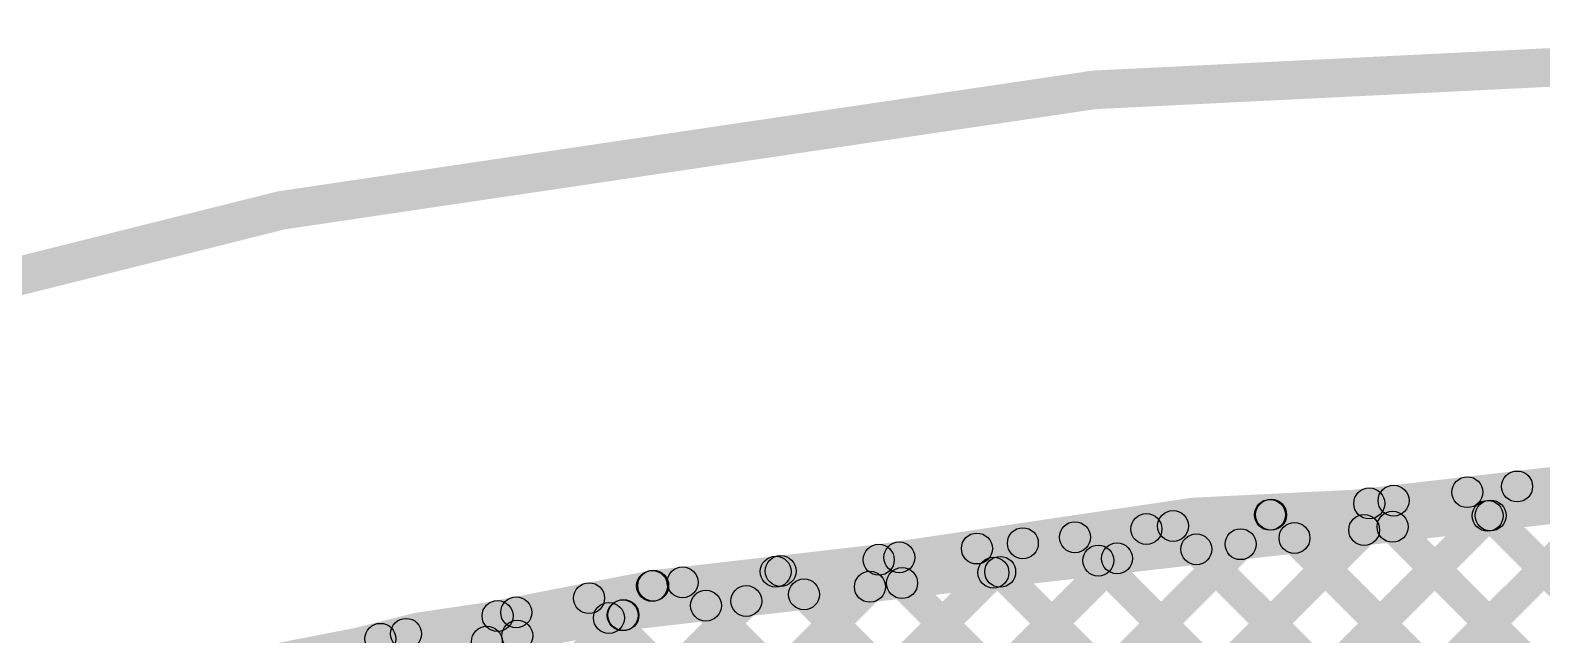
# Model space of a CAD drawing. Header units: millimetres. Extents: x -2.17 to 2.17, y -2.17 to 2.17.
# Drawn here: x -0.4874 to -0.0965, y 2.0149 to 2.1714 of the extents above; entities that cross this region are included whole.
import ezdxf

# ---------------------------------------------------------------- set-up
doc = ezdxf.new("R2010")
doc.units = ezdxf.units.MM
doc.header["$MEASUREMENT"] = 0
for name, color, linetype in [('BottomLayer', 5, 'Continuous'), ('Mechanical2', 216, 'Continuous'), ('TopLayer', 1, 'Continuous')]:
    doc.layers.add(name, color=color, linetype=linetype)

msp = doc.modelspace()

# ---------------------------------------------------------------- hatches: boundary and pattern name
at = {"layer": 'BottomLayer'}
for points in [[(-0.32585, 2.02364), (-0.32676, 2.03158), (-0.06578, 2.06158), (-0.06486, 2.05364)], [(-0.66682, 1.45541), (-0.67248, 1.46107), (-0.07375, 2.05979), (-0.06809, 2.05414)], [(-1.11751, 1.03301), (-1.12317, 1.03866), (-0.10571, 2.05612), (-0.10005, 2.05046)], [(-1.1132, 1.0656), (-1.11886, 1.07126), (-0.13767, 2.05245), (-0.13201, 2.04679)], [(-0.11859, 2.04898), (-0.11293, 2.05464), (0.2034, 1.73831), (0.19774, 1.73265)], [(-1.12192, 1.08516), (-1.12758, 1.09082), (-0.16962, 2.04877), (-0.16397, 2.04312)], [(-0.16932, 2.04315), (-0.16367, 2.04881), (0.21883, 1.66631), (0.21317, 1.66066)], [(-0.14396, 2.04607), (-0.1383, 2.05172), (0.18897, 1.72445), (0.18332, 1.7188)], [(-1.14429, 1.09108), (-1.14994, 1.09674), (-0.20158, 2.0451), (-0.19593, 2.03944)], [(-0.19469, 2.04024), (-0.18904, 2.04589), (0.21883, 1.63803), (0.21317, 1.63237)], [(-1.97159, 0.29206), (-1.97725, 0.29772), (-0.23354, 2.04143), (-0.22788, 2.03577)], [(-0.22006, 2.03732), (-0.2144, 2.04298), (0.21883, 1.60974), (0.21317, 1.60409)], [(-1.99988, 0.29206), (-2.00553, 0.29772), (-0.2655, 2.03775), (-0.25984, 2.0321)], [(-0.2708, 2.03149), (-0.26514, 2.03714), (-0.08045, 1.85245), (-0.0861, 1.84679)], [(-0.24543, 2.0344), (-0.23977, 2.04006), (-0.05827, 1.85856), (-0.06393, 1.8529)], [(-2.01578, 0.30445), (-2.02143, 0.3101), (-0.29746, 2.03408), (-0.2918, 2.02842)], [(-0.29617, 2.02857), (-0.29051, 2.03423), (-0.09998, 1.8437), (-0.10563, 1.83804)], [(-2.00928, 0.33922), (-2.01494, 0.34488), (-0.32944, 2.03038), (-0.32378, 2.02472)], [(-0.51554, 1.98668), (-0.51707, 1.99454), (-0.32707, 2.03154), (-0.32554, 2.02368)], [(-0.32153, 2.02566), (-0.31588, 2.03131), (-0.11487, 1.83031), (-0.12053, 1.82465)], [(-0.34572, 2.02155), (-0.34006, 2.02721), (-0.12538, 1.81253), (-0.13104, 1.80688)], [(-2.00279, 0.374), (-2.00845, 0.37966), (-0.36457, 2.02354), (-0.35891, 2.01788)], [(-0.36939, 2.01694), (-0.36373, 2.0226), (-0.13012, 1.78899), (-0.13578, 1.78334)], [(-0.39306, 2.01233), (-0.38741, 2.01799), (-0.13014, 1.76072), (-0.13579, 1.75506)], [(-1.9963, 0.40878), (-2.00195, 0.41444), (-0.39969, 2.0167), (-0.39403, 2.01104)]]:
    msp.add_hatch(color=5, dxfattribs=at).paths.add_polyline_path(points)
h = msp.add_hatch(color=5, dxfattribs=at)
edge = h.paths.add_edge_path()
edge.add_arc((-0.10288, 2.05329), 0.004, 0, 360)
h = msp.add_hatch(color=5, dxfattribs=at)
edge = h.paths.add_edge_path()
edge.add_arc((-0.14113, 2.0489), 0.004, 0, 360)
h = msp.add_hatch(color=5, dxfattribs=at)
edge = h.paths.add_edge_path()
edge.add_arc((-0.13484, 2.04962), 0.004, 0, 360)
h = msp.add_hatch(color=5, dxfattribs=at)
edge = h.paths.add_edge_path()
edge.add_arc((-0.11576, 2.05181), 0.004, 0, 360)
h = msp.add_hatch(color=5, dxfattribs=at)
edge = h.paths.add_edge_path()
edge.add_arc((-0.1668, 2.04595), 0.004, 0, 360)
h = msp.add_hatch(color=5, dxfattribs=at)
edge = h.paths.add_edge_path()
edge.add_arc((-0.1665, 2.04598), 0.004, 0, 360)
h = msp.add_hatch(color=5, dxfattribs=at)
edge = h.paths.add_edge_path()
edge.add_arc((-0.19875, 2.04227), 0.004, 0, 360)
h = msp.add_hatch(color=5, dxfattribs=at)
edge = h.paths.add_edge_path()
edge.add_arc((-0.19186, 2.04306), 0.004, 0, 360)
h = msp.add_hatch(color=5, dxfattribs=at)
edge = h.paths.add_edge_path()
edge.add_arc((-0.2426, 2.03723), 0.004, 0, 360)
h = msp.add_hatch(color=5, dxfattribs=at)
edge = h.paths.add_edge_path()
edge.add_arc((-0.23071, 2.0386), 0.004, 0, 360)
h = msp.add_hatch(color=5, dxfattribs=at)
edge = h.paths.add_edge_path()
edge.add_arc((-0.21723, 2.04015), 0.004, 0, 360)
h = msp.add_hatch(color=5, dxfattribs=at)
edge = h.paths.add_edge_path()
edge.add_arc((-0.26797, 2.03432), 0.004, 0, 360)
h = msp.add_hatch(color=5, dxfattribs=at)
edge = h.paths.add_edge_path()
edge.add_arc((-0.26267, 2.03493), 0.004, 0, 360)
h = msp.add_hatch(color=5, dxfattribs=at)
edge = h.paths.add_edge_path()
edge.add_arc((-0.29463, 2.03125), 0.004, 0, 360)
h = msp.add_hatch(color=5, dxfattribs=at)
edge = h.paths.add_edge_path()
edge.add_arc((-0.29334, 2.0314), 0.004, 0, 360)
h = msp.add_hatch(color=5, dxfattribs=at)
edge = h.paths.add_edge_path()
edge.add_arc((-0.32661, 2.02755), 0.004, 0, 360)
h = msp.add_hatch(color=5, dxfattribs=at)
edge = h.paths.add_edge_path()
edge.add_arc((-0.32631, 2.02761), 0.004, 0, 360)
h = msp.add_hatch(color=5, dxfattribs=at)
edge = h.paths.add_edge_path()
edge.add_arc((-0.32631, 2.02761), 0.004, 0, 360)
h = msp.add_hatch(color=5, dxfattribs=at)
edge = h.paths.add_edge_path()
edge.add_arc((-0.31871, 2.02848), 0.004, 0, 360)
h = msp.add_hatch(color=5, dxfattribs=at)
edge = h.paths.add_edge_path()
edge.add_arc((-0.34289, 2.02438), 0.004, 0, 360)
h = msp.add_hatch(color=5, dxfattribs=at)
edge = h.paths.add_edge_path()
edge.add_arc((-0.36656, 2.01977), 0.004, 0, 360)
h = msp.add_hatch(color=5, dxfattribs=at)
edge = h.paths.add_edge_path()
edge.add_arc((-0.36174, 2.02071), 0.004, 0, 360)
h = msp.add_hatch(color=5, dxfattribs=at)
edge = h.paths.add_edge_path()
edge.add_arc((-0.39686, 2.01387), 0.004, 0, 360)
h = msp.add_hatch(color=5, dxfattribs=at)
edge = h.paths.add_edge_path()
edge.add_arc((-0.39023, 2.01516), 0.004, 0, 360)
at = {"layer": 'TopLayer'}
for points in [[(-0.33354, 2.01603), (-0.33446, 2.02397), (-0.07347, 2.05397), (-0.07256, 2.04603)], [(-0.32246, 1.82806), (-0.32811, 1.83372), (-0.11331, 2.04852), (-0.10765, 2.04286)], [(-0.29515, 1.82708), (-0.30081, 1.83274), (-0.08135, 2.0522), (-0.07569, 2.04654)], [(-0.11255, 2.04295), (-0.1069, 2.04861), (0.07599, 1.86572), (0.07034, 1.86006)], [(-0.35074, 1.82806), (-0.3564, 1.83372), (-0.14527, 2.04485), (-0.13961, 2.03919)], [(-0.13792, 2.04004), (-0.13227, 2.04569), (0.04771, 1.86572), (0.04205, 1.86006)], [(-0.37902, 1.82806), (-0.38468, 1.83372), (-0.17722, 2.04117), (-0.17157, 2.03552)], [(-0.16329, 2.03712), (-0.15763, 2.04278), (0.01942, 1.86572), (0.01377, 1.86006)], [(-0.4079, 1.82747), (-0.41356, 1.83312), (-0.20918, 2.0375), (-0.20353, 2.03184)], [(-0.21403, 2.03129), (-0.20837, 2.03694), (-0.03338, 1.86196), (-0.03904, 1.8563)], [(-0.18866, 2.0342), (-0.183, 2.03986), (-0.00886, 1.86572), (-0.01452, 1.86006)], [(-0.45105, 1.81261), (-0.45671, 1.81826), (-0.24114, 2.03383), (-0.23548, 2.02817)], [(-0.2394, 2.02837), (-0.23374, 2.03403), (-0.05827, 1.85856), (-0.06393, 1.8529)], [(-0.50988, 1.78206), (-0.51553, 1.78772), (-0.2731, 2.03015), (-0.26744, 2.0245)], [(-0.26476, 2.02546), (-0.25911, 2.03111), (-0.09866, 1.87067), (-0.10432, 1.86501)], [(-0.53816, 1.78206), (-0.54382, 1.78772), (-0.30506, 2.02648), (-0.2994, 2.02082)], [(-0.3155, 2.01962), (-0.30984, 2.02528), (-0.15528, 1.87072), (-0.16094, 1.86506)], [(-0.29013, 2.02254), (-0.28448, 2.0282), (-0.127, 1.87072), (-0.13265, 1.86506)], [(-0.56645, 1.78206), (-0.5721, 1.78772), (-0.33703, 2.02279), (-0.33138, 2.01713)], [(-0.52324, 1.97907), (-0.52476, 1.98693), (-0.33476, 2.02393), (-0.33324, 2.01607)], [(-0.3406, 2.01644), (-0.33494, 2.02209), (-0.18357, 1.87072), (-0.18922, 1.86506)], [(-0.36427, 2.01183), (-0.35862, 2.01748), (-0.21019, 1.86905), (-0.21584, 1.8634)], [(-0.59582, 1.78097), (-0.60147, 1.78663), (-0.37216, 2.01595), (-0.3665, 2.01029)]]:
    msp.add_hatch(color=1, dxfattribs=at).paths.add_polyline_path(points)
h = msp.add_hatch(color=1, dxfattribs=at)
edge = h.paths.add_edge_path()
edge.add_arc((-0.11048, 2.04569), 0.004, 0, 360)
h = msp.add_hatch(color=1, dxfattribs=at)
edge = h.paths.add_edge_path()
edge.add_arc((-0.10973, 2.04578), 0.004, 0, 360)
h = msp.add_hatch(color=1, dxfattribs=at)
edge = h.paths.add_edge_path()
edge.add_arc((-0.14244, 2.04202), 0.004, 0, 360)
h = msp.add_hatch(color=1, dxfattribs=at)
edge = h.paths.add_edge_path()
edge.add_arc((-0.13509, 2.04286), 0.004, 0, 360)
h = msp.add_hatch(color=1, dxfattribs=at)
edge = h.paths.add_edge_path()
edge.add_arc((-0.18583, 2.03703), 0.004, 0, 360)
h = msp.add_hatch(color=1, dxfattribs=at)
edge = h.paths.add_edge_path()
edge.add_arc((-0.1744, 2.03835), 0.004, 0, 360)
h = msp.add_hatch(color=1, dxfattribs=at)
edge = h.paths.add_edge_path()
edge.add_arc((-0.16046, 2.03995), 0.004, 0, 360)
h = msp.add_hatch(color=1, dxfattribs=at)
edge = h.paths.add_edge_path()
edge.add_arc((-0.2112, 2.03412), 0.004, 0, 360)
h = msp.add_hatch(color=1, dxfattribs=at)
edge = h.paths.add_edge_path()
edge.add_arc((-0.20635, 2.03467), 0.004, 0, 360)
h = msp.add_hatch(color=1, dxfattribs=at)
edge = h.paths.add_edge_path()
edge.add_arc((-0.23831, 2.031), 0.004, 0, 360)
h = msp.add_hatch(color=1, dxfattribs=at)
edge = h.paths.add_edge_path()
edge.add_arc((-0.23657, 2.0312), 0.004, 0, 360)
h = msp.add_hatch(color=1, dxfattribs=at)
edge = h.paths.add_edge_path()
edge.add_arc((-0.2873, 2.02537), 0.004, 0, 360)
h = msp.add_hatch(color=1, dxfattribs=at)
edge = h.paths.add_edge_path()
edge.add_arc((-0.27027, 2.02733), 0.004, 0, 360)
h = msp.add_hatch(color=1, dxfattribs=at)
edge = h.paths.add_edge_path()
edge.add_arc((-0.26194, 2.02828), 0.004, 0, 360)
h = msp.add_hatch(color=1, dxfattribs=at)
edge = h.paths.add_edge_path()
edge.add_arc((-0.31267, 2.02245), 0.004, 0, 360)
h = msp.add_hatch(color=1, dxfattribs=at)
edge = h.paths.add_edge_path()
edge.add_arc((-0.30223, 2.02365), 0.004, 0, 360)
h = msp.add_hatch(color=1, dxfattribs=at)
edge = h.paths.add_edge_path()
edge.add_arc((-0.33777, 2.01927), 0.004, 0, 360)
h = msp.add_hatch(color=1, dxfattribs=at)
edge = h.paths.add_edge_path()
edge.add_arc((-0.3342, 2.01996), 0.004, 0, 360)
h = msp.add_hatch(color=1, dxfattribs=at)
edge = h.paths.add_edge_path()
edge.add_arc((-0.334, 2.02), 0.004, 0, 360)
h = msp.add_hatch(color=1, dxfattribs=at)
edge = h.paths.add_edge_path()
edge.add_arc((-0.334, 2.02), 0.004, 0, 360)
h = msp.add_hatch(color=1, dxfattribs=at)
edge = h.paths.add_edge_path()
edge.add_arc((-0.36933, 2.01312), 0.004, 0, 360)
h = msp.add_hatch(color=1, dxfattribs=at)
edge = h.paths.add_edge_path()
edge.add_arc((-0.36144, 2.01466), 0.004, 0, 360)

# ---------------------------------------------------------------- linework, layer by layer
at = {"layer": 'BottomLayer'}
for centre in [(-0.10288, 2.05329), (-0.14113, 2.0489), (-0.13484, 2.04962), (-0.11576, 2.05181), (-0.1668, 2.04595), (-0.1665, 2.04598), (-0.19875, 2.04227), (-0.19186, 2.04306), (-0.2426, 2.03723), (-0.23071, 2.0386), (-0.21723, 2.04015), (-0.26797, 2.03432), (-0.26267, 2.03493), (-0.29463, 2.03125), (-0.29334, 2.0314), (-0.32661, 2.02755), (-0.32631, 2.02761), (-0.32631, 2.02761), (-0.31871, 2.02848), (-0.34289, 2.02438), (-0.36656, 2.01977), (-0.36174, 2.02071), (-0.39686, 2.01387), (-0.39023, 2.01516)]:
    msp.add_circle(centre, 0.004, dxfattribs=at)
at = {"layer": 'Mechanical2', "const_width": 0.01}
for points in [[(2.16535, 0.001, 1), (-2.16535, 0.001, 1)], [(2.08135, -0.01, 1), (-2.04935, -0.01, 1)]]:
    msp.add_lwpolyline(points, format="xyb", close=True, dxfattribs=at)
at = {"layer": 'TopLayer'}
for centre in [(-0.11048, 2.04569), (-0.10973, 2.04578), (-0.14244, 2.04202), (-0.13509, 2.04286), (-0.18583, 2.03703), (-0.1744, 2.03835), (-0.16046, 2.03995), (-0.2112, 2.03412), (-0.20635, 2.03467), (-0.23831, 2.031), (-0.23657, 2.0312), (-0.2873, 2.02537), (-0.27027, 2.02733), (-0.26194, 2.02828), (-0.31267, 2.02245), (-0.30223, 2.02365), (-0.33777, 2.01927), (-0.3342, 2.01996), (-0.334, 2.02), (-0.334, 2.02), (-0.36933, 2.01312), (-0.36144, 2.01466)]:
    msp.add_circle(centre, 0.004, dxfattribs=at)

doc.saveas('drawing.dxf')
